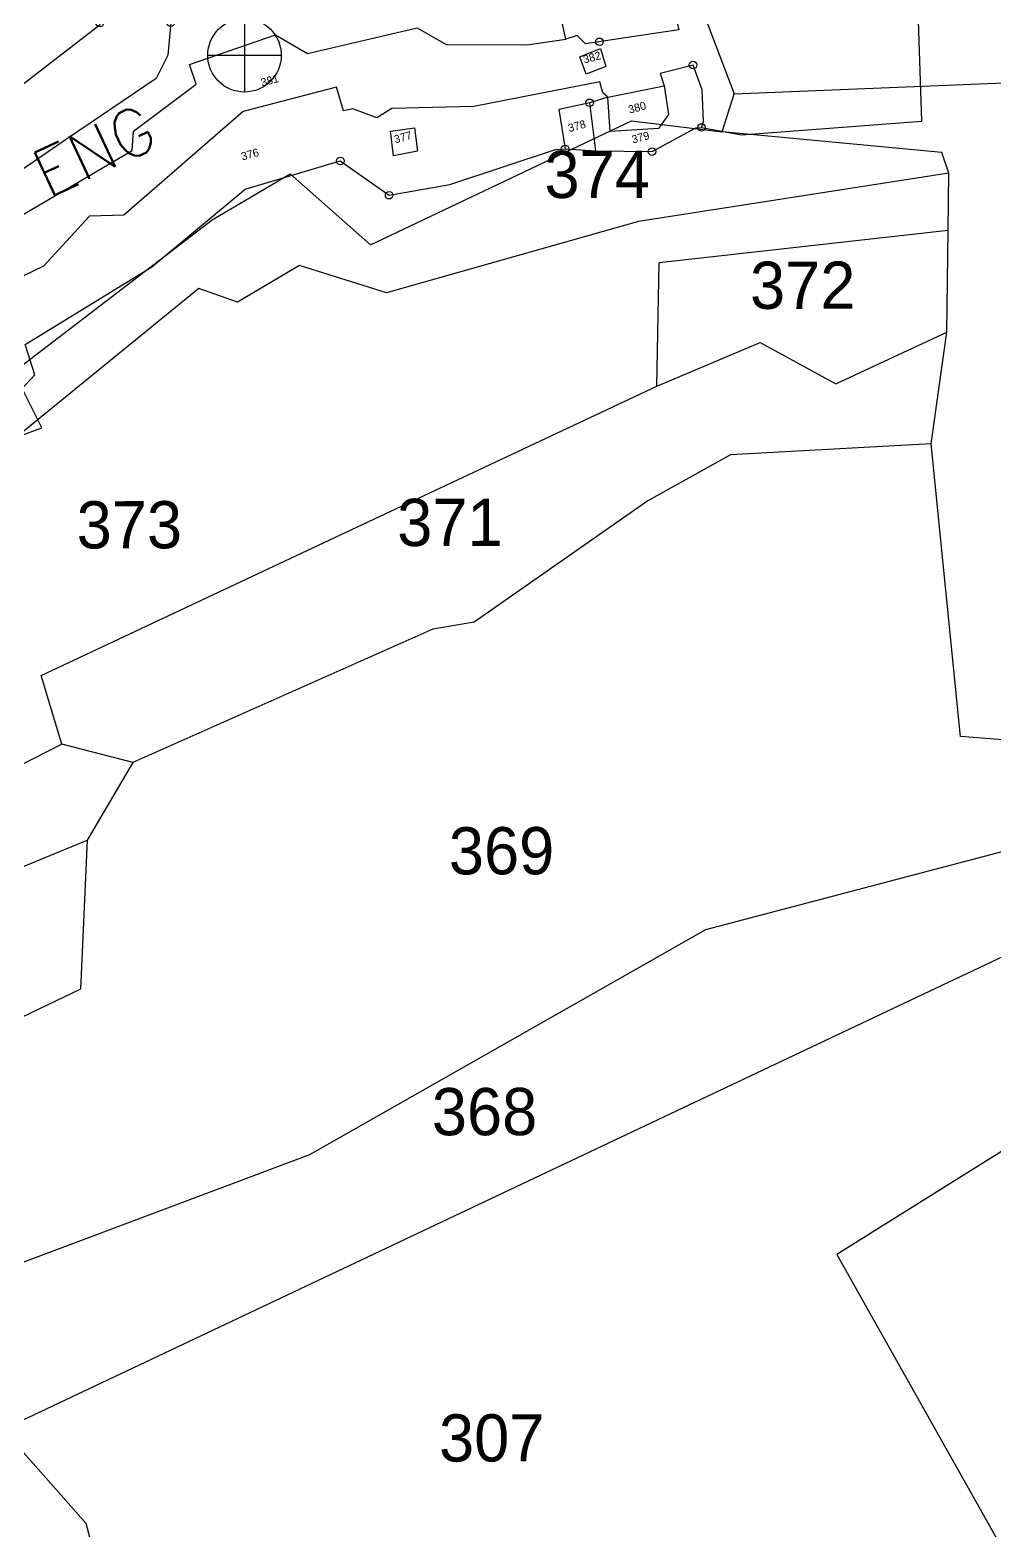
# Model space of a CAD drawing. Header units: metres. Extents: x 276542 to 278651, y 2059815 to 2062426.
# Drawn here: x 277018.8 to 277205.3, y 2060868.1 to 2061158.3 of the extents above; entities that cross this region are included whole.
import ezdxf
from ezdxf.enums import TextEntityAlignment as Align

# ---------------------------------------------------------------- set-up
doc = ezdxf.new("R2010")
doc.units = ezdxf.units.M
for name, color, linetype in [('OFF', 1, 'Continuous'), ('OTHERS', 1, 'Continuous'), ('POLY_PARCEL', 6, 'Continuous'), ('POLY_ROAD', 30, 'Continuous'), ('SYM_STONE', 1, 'Continuous'), ('TEXT_MAPIN', 7, 'Continuous'), ('TEXT_PARCEL', 7, 'Continuous')]:
    doc.layers.add(name, color=color, linetype=linetype)
doc.styles.get("Standard").update_dxf_attribs({"font": 'simplex.shx'})
doc.styles.add('TEXT_MAP', font='')
doc.styles.get('TEXT_MAP').set_extended_font_data('Kruti Dev 050')

# ---------------------------------------------------------------- blocks, each defined once
blk = doc.blocks.new('DETAIL')
for points in [[(0, 1.4), (0, -1.4)], [(-1.4, 0), (1.4, 0)]]:
    blk.add_lwpolyline(points)
blk.add_circle((0, 0), 1.4)
blk = doc.blocks.new('MAP')
at = {"layer": 'OFF'}
blk.add_lwpolyline([(129.873, 307.868), (130.333, 309.314)], dxfattribs=at)
at = {"layer": 'POLY_PARCEL'}
for points in [[(127.443, 316.977), (130.333, 309.314)], [(100.149, 293.988), (100.498, 296.954), (110.448, 304.544), (113.416, 306.289), (116.471, 303.584), (126.422, 308.295), (129.873, 307.868)], [(138.513, 306.278), (126.684, 304.457), (117.082, 301.752), (113.765, 302.799), (111.409, 301.404), (109.925, 301.927), (100.149, 293.988)], [(127.382, 298.176), (127.47, 302.887), (138.482, 304.106)], [(127.382, 298.176), (131.31, 299.833), (134.191, 298.263), (138.43, 300.222)], [(104.684, 284.565), (103.902, 287.184), (127.382, 298.176)], [(137.822, 295.97), (130.175, 295.559), (127.033, 293.814), (120.399, 289.19), (118.828, 288.929), (107.393, 283.869)], [(104.684, 284.565), (90.983, 277.588)], [(107.393, 283.869), (104.684, 284.565)], [(107.393, 283.869), (105.648, 280.903)], [(98.229, 262.984), (114.116, 268.916), (129.216, 277.465), (141.524, 280.693)], [(141.262, 276.767), (102.419, 258.448)], [(144.404, 271.446), (134.192, 265.078), (140.662, 253.534)], [(102.419, 258.448), (105.561, 254.871), (106.783, 250.247), (115.787, 237.395)]]:
    blk.add_lwpolyline(points, dxfattribs=at)
blk.add_lwpolyline([(105.648, 280.903), (105.386, 275.232), (101.196, 273.226), (96.308, 277.064)], close=True, dxfattribs=at)
at = {"layer": 'POLY_ROAD'}
for points in [[(130.333, 309.314), (142.17, 309.774), (154.205, 313.126)], [(138.513, 306.278), (138.25, 307.067), (129.873, 307.868)], [(138.482, 304.106), (138.513, 306.278)], [(138.43, 300.222), (138.482, 304.106)], [(137.822, 295.97), (138.43, 300.222)], [(140.861, 284.649), (138.927, 284.815), (137.822, 295.97)]]:
    blk.add_lwpolyline(points, dxfattribs=at)
at = {"layer": 'OTHERS'}
blk.add_blockref('DETAIL', (111.683, 310.81), dxfattribs=at)
at = {"layer": 'TEXT_MAPIN'}
blk.add_text('ENG', height=1.8, rotation=25.011, dxfattribs=at).set_placement((104.167, 305.353))
at = {"layer": 'TEXT_PARCEL', "style": 'TEXT_MAP'}
for s, p in [('374', (125.113, 305.353)), ('372', (132.94, 301.116)), ('373', (107.271, 292.023)), ('371', (119.483, 292.097)), ('369', (121.434, 279.581)), ('368', (120.773, 269.64)), ('307', (121.029, 257.205))]:
    blk.add_text(s, height=1.8, dxfattribs=at).set_placement(p, align=Align.CENTER)
blk = doc.blocks.new('STONE')
blk.add_circle((0, 0), 0.851)
blk = doc.blocks.new('kk')
at = {"layer": 'OFF'}
blk.add_lwpolyline([(336.06, 129.94), (331.77, 129.82)], dxfattribs=at)
at = {"layer": 'POLY_PARCEL'}
for points in [[(122.95, 123.38), (121.94, 146.29), (167.52, 148.5), (180.66, 148.99), (177.9, 160.95), (209.49, 167.12), (230.2, 175.68), (229.93, 179.17), (240.1, 184.75), (240.19, 195.34), (270.3, 198.19), (294.11, 195.98), (318.57, 174.52)], [(412.44, 188.57), (412.32, 194.83), (382.9, 195.4), (357.3, 196.45), (354.59, 171.21)], [(412.44, 188.57), (409.19, 188.59), (405.77, 186.55), (406.06, 177.53), (412.35, 177.09)], [(412.35, 177.09), (412.44, 188.57)], [(354.58, 117.88), (362.8, 113.94), (402.76, 106.19), (412.09, 145.79), (412.35, 177.09)], [(321, 157.31), (316.77, 156.82), (307.83, 158.2), (293.93, 166.3), (284.72, 164.74), (269.71, 173.02), (245.62, 171.93), (243.04, 165.03), (239.18, 160.7), (216.62, 152.97), (189.85, 143.64), (175.4, 127.07), (122.95, 123.38)], [(354.59, 171.21), (323.2, 171.67), (318.57, 174.52)], [(318.57, 174.52), (321, 157.31)], [(354.59, 171.21), (355.86, 156.04)], [(123.31, 113.93), (183.3, 119.28), (186.06, 127.37), (195.58, 137.55), (200.09, 138.47), (229.74, 146.48), (231.13, 150.62), (247.47, 157.1), (247.2, 161.79), (267.64, 163.08), (273.44, 157.19), (298.81, 156.27), (304.06, 150.93), (321.65, 146.05), (330.38, 145.04)], [(321, 157.31), (330.96, 157.2)], [(330.38, 145.04), (330.96, 157.2)], [(355.86, 156.04), (355.4, 140.41), (334.32, 142.84), (333.05, 145.16), (330.38, 145.04)], [(330.96, 157.2), (331.54, 157.32), (355.86, 156.04)], [(336.06, 129.94), (335.19, 131.23), (335.19, 133.78), (306.46, 135.86), (288.51, 140.26), (284.69, 139.11), (280.05, 142.46), (277.85, 142.58), (277.74, 148.14), (256.08, 148.37), (224.05, 132.95), (216.59, 134.7), (203.61, 126.6), (198.73, 125.68), (193.57, 115.74), (183.58, 104.92), (123.68, 100.22)], [(332.35, 140.41), (337.33, 140.99), (337.45, 136.71), (332.7, 136.25), (332.35, 140.41)], [(292.27, 134.77), (291.56, 129.46), (286.11, 129.91), (286.87, 135.44), (292.27, 134.77)], [(124.69, 85.58), (193.73, 91.6), (191.76, 101.32), (195.35, 103.52), (195, 110.7), (227.14, 120.08), (251.92, 131.43), (274.24, 131.91), (282.81, 121.61), (296.59, 120.33), (321.61, 121.72), (323.7, 121.26)], [(354.58, 117.88), (355.4, 119.05), (356.91, 126), (356.44, 131.9), (348.8, 132.02), (348.91, 129.13)], [(330.3, 119.06), (331.77, 129.82), (324.7, 130.17), (323.7, 121.26)], [(348.91, 129.13), (348.22, 122.64), (345.21, 120.21), (334.55, 122.41), (336.06, 129.94)], [(336.06, 129.94), (348.91, 129.13)], [(323.7, 121.26), (330.3, 119.06)], [(330.3, 119.06), (342.42, 115.56), (353.3, 118.11), (354.58, 117.88)]]:
    blk.add_lwpolyline(points, dxfattribs=at)
at = {"layer": 'SYM_STONE'}
for p in [(240.19, 195.34), (273.15, 197.92), (295.42, 194.83), (405.77, 186.55), (229.93, 179.17), (230.18, 176.03), (245.62, 171.93), (318.57, 174.52), (323.2, 171.67), (354.59, 171.21), (293.93, 166.3), (180.66, 148.99), (337.5, 142.48), (274.24, 131.91), (356.44, 131.9), (331.77, 129.82), (282.81, 121.61), (323.7, 121.26), (354.58, 117.88), (342.42, 115.56)]:
    blk.add_blockref('STONE', p, dxfattribs=at)
at = {"layer": 'TEXT_PARCEL', "style": 'TEXT_MAP'}
for s, p in [('385', (268.19, 183.25)), ('387', (409.14, 182.88)), ('384', (264.96, 167.24)), ('386', (337.47, 165.34)), ('381', (263.67, 152.66)), ('383', (343.17, 148.98)), ('376', (255.02, 137.79)), ('382', (334.95, 138.63)), ('377', (289.21, 132.47)), ('378', (327.61, 124.65)), ('380', (341.79, 125.1)), ('379', (340.75, 118.41))]:
    blk.add_text(s, height=1.8, dxfattribs=at).set_placement(p, align=Align.CENTER)
blk = doc.blocks.new('OIUY')
for name, p, xscale, yscale, zscale, rotation in [('MAP', (276495.9, 2059575.97), 5.072698850440974, 5.072698850440974, 5.072698850440974, 0.07994505714742514), ('kk', (276881.05, 2060961.66), 0.8596233794612467, 0.8596233794612467, 0.8596233794612467, 15.22009869722187)]:
    blk.add_blockref(name, p, dxfattribs=dict(xscale=xscale, yscale=yscale, zscale=zscale, rotation=rotation))

msp = doc.modelspace()

# ---------------------------------------------------------------- block references
msp.add_blockref('OIUY', (0, 0))

doc.saveas('drawing.dxf')
